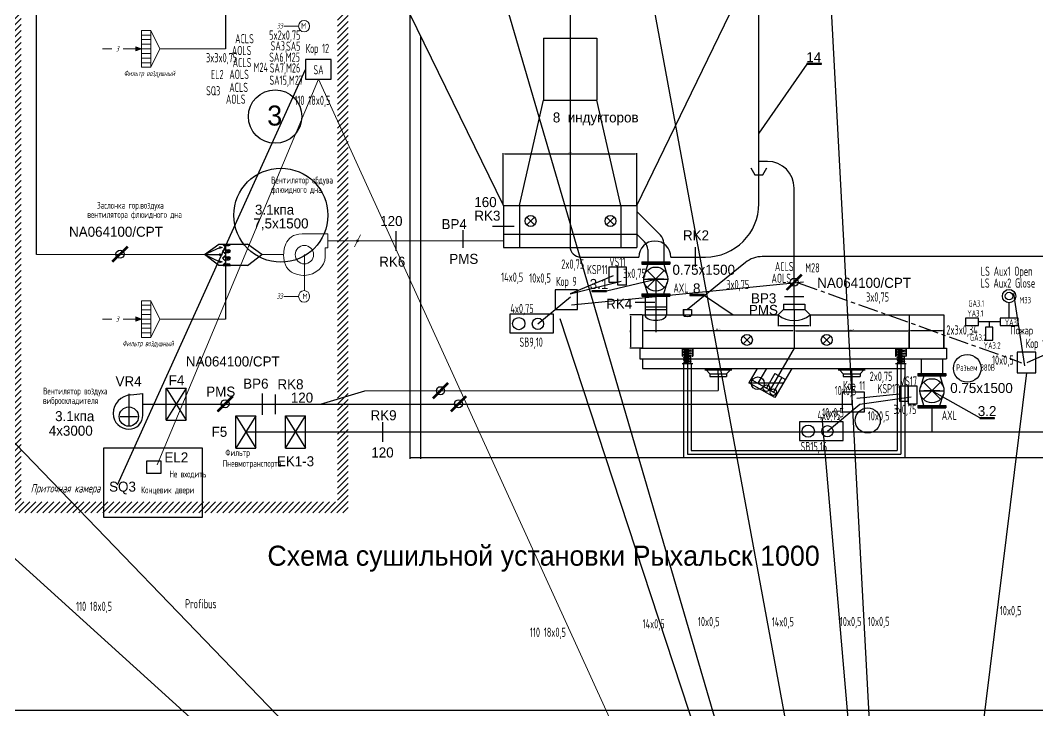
# Model space of a CAD drawing. Header units: millimetres. Extents: x 294 to 6216, y -3442 to 2720.
# Drawn here: x 1598 to 3502, y -2220 to -929 of the extents above; entities that cross this region are included whole.
import ezdxf

# ---------------------------------------------------------------- set-up
doc = ezdxf.new("R2010")
doc.units = ezdxf.units.MM
doc.header["$LTSCALE"] = 15
doc.linetypes.add('CENTERX2', pattern=[4, 2.5, -0.5, 0.5, -0.5])
doc.styles.add('0', font='gost.shx', dxfattribs={"width": 0.75, "oblique": 15})
doc.styles.add('34', font='gost.shx', dxfattribs={"width": 0.75, "oblique": 15, "height": 3.5})
doc.dimstyles.new('ISO-25', dxfattribs={"dimtxt": 2.5, "dimasz": 2.5, "dimexe": 1.25, "dimexo": 0.625, "dimtad": 1, "dimtxsty": 'Standard', "dimcen": 2.5, "dimadec": 0, "dimazin": 0, "dimtfac": 1, "dimtmove": 0, "dimatfit": 3, "dimfxl": 1, "dimarcsym": 0})

# ---------------------------------------------------------------- blocks, each defined once
blk = doc.blocks.new('*D27')
at = {"color": 0, "lineweight": -2, "transparency": 16777216}
for p, q in [((2762.4, -1480.6), (2762.4, -1510.3)), ((3046.6, -1470.6), (3046.6, -1510.3)), ((2764.9, -1509.1), (3044.1, -1509.1))]:
    blk.add_line(p, q, dxfattribs=at)
at = {"color": 0, "transparency": 16777216}
for points in [[(2764.9, -1508.7), (2764.9, -1509.5), (2762.4, -1509.1)], [(3044.1, -1508.7), (3044.1, -1509.5), (3046.6, -1509.1)]]:
    blk.add_solid(points, dxfattribs=at)
at = {"layer": 'Defpoints', "color": 0, "transparency": 16777216}
for p in [(2762.4, -1480), (3046.6, -1470), (3046.6, -1509.1)]:
    blk.add_point(p, dxfattribs=at)
at = {"color": 0, "transparency": 16777216, "insert": (2904.5, -1507), "char_height": 2.5, "attachment_point": 5}
blk.add_mtext('284,2', dxfattribs=at)
blk = doc.blocks.new('*D28')
at = {"color": 0, "lineweight": -2, "transparency": 16777216}
for p, q in [((3046.6, -1470.7), (3046.6, -1510.8)), ((3262, -1480.6), (3262, -1510.8)), ((3049.1, -1509.6), (3259.5, -1509.6))]:
    blk.add_line(p, q, dxfattribs=at)
at = {"color": 0, "transparency": 16777216}
for points in [[(3049.1, -1509.2), (3049.1, -1510), (3046.6, -1509.6)], [(3259.5, -1509.2), (3259.5, -1510), (3262, -1509.6)]]:
    blk.add_solid(points, dxfattribs=at)
at = {"layer": 'Defpoints', "color": 0, "transparency": 16777216}
for p in [(3046.6, -1470), (3262, -1480), (3262, -1509.6)]:
    blk.add_point(p, dxfattribs=at)
at = {"color": 0, "transparency": 16777216, "insert": (3154.3, -1507.5), "char_height": 2.5, "attachment_point": 5}
blk.add_mtext('215,4', dxfattribs=at)
blk = doc.blocks.new('*D29')
at = {"color": 0, "lineweight": -2, "transparency": 16777216}
for p, q in [((3262, -1541.3), (3262, -1508)), ((3264.5, -1509.3), (3324.5, -1509.3)), ((3327, -1541.3), (3327, -1508))]:
    blk.add_line(p, q, dxfattribs=at)
at = {"color": 0, "transparency": 16777216}
for points in [[(3264.5, -1508.8), (3264.5, -1509.7), (3262, -1509.3)], [(3324.5, -1508.8), (3324.5, -1509.7), (3327, -1509.3)]]:
    blk.add_solid(points, dxfattribs=at)
at = {"layer": 'Defpoints', "color": 0, "transparency": 16777216}
for p in [(3327, -1509.3), (3262, -1542), (3327, -1542)]:
    blk.add_point(p, dxfattribs=at)
at = {"color": 0, "transparency": 16777216, "insert": (3294.5, -1507.4), "char_height": 2.5, "attachment_point": 5}
blk.add_mtext('65', dxfattribs=at)
blk = doc.blocks.new('*D30')
at = {"color": 0, "lineweight": -2, "transparency": 16777216}
for p, q in [((3016.6, -1480.6), (3016.6, -1500.8)), ((3076.6, -1480.6), (3076.6, -1500.8)), ((3019.1, -1499.5), (3074.1, -1499.5))]:
    blk.add_line(p, q, dxfattribs=at)
at = {"color": 0, "transparency": 16777216}
for points in [[(3019.1, -1499.1), (3019.1, -1499.9), (3016.6, -1499.5)], [(3074.1, -1499.1), (3074.1, -1499.9), (3076.6, -1499.5)]]:
    blk.add_solid(points, dxfattribs=at)
at = {"layer": 'Defpoints', "color": 0, "transparency": 16777216}
for p in [(3016.6, -1480), (3076.6, -1480), (3076.6, -1499.5)]:
    blk.add_point(p, dxfattribs=at)
at = {"color": 0, "transparency": 16777216, "insert": (3046.6, -1497.6), "char_height": 2.5, "attachment_point": 5}
blk.add_mtext('60', dxfattribs=at)
blk = doc.blocks.new('*D31')
at = {"color": 0, "lineweight": -2, "transparency": 16777216}
for p, q in [((2761.8, -1480), (2739.1, -1480)), ((2740.4, -1482.5), (2740.4, -1539.5)), ((2761.8, -1542), (2739.1, -1542))]:
    blk.add_line(p, q, dxfattribs=at)
at = {"color": 0, "transparency": 16777216}
for points in [[(2739.9, -1482.5), (2740.8, -1482.5), (2740.4, -1480)], [(2739.9, -1539.5), (2740.8, -1539.5), (2740.4, -1542)]]:
    blk.add_solid(points, dxfattribs=at)
at = {"layer": 'Defpoints', "color": 0, "transparency": 16777216}
for p in [(2762.4, -1480), (2740.4, -1542), (2762.4, -1542)]:
    blk.add_point(p, dxfattribs=at)
at = {"color": 0, "transparency": 16777216, "insert": (2738.5, -1511), "char_height": 2.5, "attachment_point": 5, "rotation": 90}
blk.add_mtext('62', dxfattribs=at)
blk = doc.blocks.new('*D26')
at = {"color": 0, "linetype": 'Continuous', "lineweight": -2, "transparency": 16777216}
for p, q in [((2502, -1274.5), (2502, -1176.9)), ((2504.5, -1178.2), (2749.5, -1178.2)), ((2752, -1274.5), (2752, -1176.9))]:
    blk.add_line(p, q, dxfattribs=at)
at = {"color": 0, "linetype": 'Continuous', "transparency": 16777216}
for points in [[(2504.5, -1177.7), (2504.5, -1178.6), (2502, -1178.2)], [(2749.5, -1177.7), (2749.5, -1178.6), (2752, -1178.2)]]:
    blk.add_solid(points, dxfattribs=at)
at = {"layer": 'Defpoints', "color": 0, "linetype": 'Continuous', "transparency": 16777216}
for p in [(2752, -1178.2), (2502, -1275.2), (2752, -1275.2)]:
    blk.add_point(p, dxfattribs=at)
at = {"color": 0, "linetype": 'Continuous', "transparency": 16777216, "insert": (2627, -1176.3), "char_height": 2.5, "attachment_point": 5}
blk.add_mtext('250', dxfattribs=at)

msp = doc.modelspace()

# ---------------------------------------------------------------- hatches: boundary and pattern name
at = {"linetype": 'Continuous'}
h = msp.add_hatch(dxfattribs=at)
h.set_pattern_fill('LINE', color=256, scale=2.5, angle=45, style=0)
h.set_pattern_definition([(45, (-886.093, -2501.575), (-5.61266, 5.61266), [])])
h.paths.add_polyline_path([(2211.383, -484.425), (1627.714, -484.425), (1627.714, -504.425), (2191.383, -504.425), (2191.383, -544.709), (2211.383, -544.622)])
h.paths.add_polyline_path([(1599.457, -504.425), (1627.714, -504.425), (1627.714, -484.425), (1579.457, -484.425), (1579.457, -596.328), (1599.457, -596.328)])
h.paths.add_polyline_path([(1599.457, -596.328), (1579.457, -596.328), (1579.457, -1850.167), (2211.383, -1850.167), (2211.383, -656.276), (2191.383, -656.276), (2191.383, -1829.911), (1599.457, -1829.911)])
at = {"lineweight": 13}
for points in [[(1813.929, -977.903), (1813.929, -985.925), (1824.62, -981.914)], [(1970.692, -1351.843), (1970.692, -1355.854), (1976.037, -1353.848)], [(1984.638, -1346.608), (1984.638, -1350.619), (1989.983, -1348.613)], [(1970.692, -1365.176), (1970.692, -1369.187), (1976.037, -1367.182)], [(1984.638, -1358.588), (1984.638, -1362.599), (1989.983, -1360.593)], [(1970.692, -1378.51), (1970.692, -1382.521), (1976.037, -1380.515)], [(1984.638, -1371.921), (1984.638, -1375.932), (1989.983, -1373.926)], [(1984.638, -1383.909), (1984.638, -1387.92), (1989.983, -1385.914)], [(1813.929, -1483.687), (1813.929, -1491.709), (1824.62, -1487.698)]]:
    msp.add_hatch(color=256, dxfattribs=at).paths.add_polyline_path(points)

# ---------------------------------------------------------------- linework, layer by layer
at = {"color": 3}
msp.add_line((3251.961, -3441.927), (2335.709, -311.494), dxfattribs=at)
at = {"linetype": 'Continuous'}
for p, q in [((1627.714, -1367.083), (1627.714, -378.858)), ((1981.848, -844.065), (1981.848, -981.914)), ((2577.023, -962.193), (2677.023, -962.193)), ((3070.223, -1010.749), (2980.457, -1139.971)), ((2577.023, -1077.871), (2677.023, -1077.871)), ((2996.578, -1192.646), (2980.457, -1192.646)), ((3046.578, -1470.035), (3046.578, -1242.646)), ((1942.563, -1367.083), (1969.23, -1347.183)), ((1981.848, -1349.849), (1981.848, -1487.698)), ((2049.763, -1367.083), (2023.096, -1347.183)), ((1942.563, -1367.083), (1970.895, -1353.75)), ((1969.496, -1387.183), (1942.563, -1367.083)), ((1942.563, -1367.083), (1970.895, -1367.083)), ((1942.563, -1367.083), (1970.895, -1380.416)), ((2022.83, -1387.183), (2049.763, -1367.083)), ((3819.293, -1370.729), (2986.905, -1370.729)), ((2815.651, -1371.606), (2880.457, -1371.606)), ((2955.451, -1381.861), (2846.572, -1469.973)), ((2695.263, -1434.493), (2787.378, -1412.723)), ((2878.769, -1443.224), (2932.08, -1479.973)), ((2767.378, -1479.973), (2847.378, -1479.973)), ((2836.578, -1541.973), (2856.578, -1541.973)), ((3236.578, -1541.973), (3256.578, -1541.973)), ((2836.578, -1556.973), (2837.578, -1556.973)), ((2837.578, -1542.973), (2855.578, -1542.973)), ((2855.578, -1556.973), (2856.578, -1556.973)), ((3236.578, -1556.973), (3237.578, -1556.973)), ((3237.578, -1542.973), (3255.578, -1542.973)), ((3255.578, -1556.973), (3256.578, -1556.973)), ((2757.378, -1561.973), (3331.978, -1561.973)), ((2836.578, -1570.473), (2856.578, -1570.473)), ((3236.578, -1570.473), (3256.578, -1570.473)), ((3394.449, -1672.337), (3304.582, -1621.738)), ((1827.198, -1647.12), (3154.278, -1647.12)), ((3304.582, -1653.988), (3304.582, -1698.985)), ((4726.493, -1698.985), (2020.102, -1698.985)), ((5051.622, -1747.353), (2327.023, -1747.353))]:
    msp.add_line(p, q, dxfattribs=at)
for p, q in [((2626.21, -416.358), (2627.023, -948.873)), ((2980.457, -1271.606), (2980.457, -782.682)), ((2327.023, -916.358), (2327.023, -1749.448)), ((2502.023, -1275.161), (2327.023, -916.358)), ((2752.023, -1275.161), (2926.21, -916.358)), ((2627.023, -948.873), (2627.023, -1353.701)), ((2347.023, -957.364), (2347.023, -1749.448)), ((2577.023, -962.193), (2577.023, -1077.871)), ((2677.023, -962.193), (2677.023, -1077.871)), ((2532.023, -1275.161), (2577.023, -1077.871)), ((2722.023, -1275.161), (2677.023, -1077.871)), ((2627.023, -1134.784), (2627.023, -1233.046)), ((2502.023, -1275.161), (2502.023, -1353.701)), ((2502.023, -1275.161), (2752.023, -1275.161)), ((2532.023, -1275.161), (2532.023, -1353.701)), ((2722.023, -1275.161), (2722.023, -1353.701)), ((2752.023, -1275.161), (2752.023, -1353.701)), ((2752.023, -1275.161), (2752.023, -1353.701)), ((2752.023, -1286.275), (2796.52, -1330.772)), ((2502.023, -1328.701), (2752.023, -1328.701)), ((2752.023, -1328.701), (2766.52, -1343.199)), ((1797.513, -1351.173), (1769.229, -1379.457)), ((1798.397, -1352.057), (1770.113, -1380.341)), ((1969.23, -1347.183), (2023.096, -1347.183)), ((1976.163, -1347.183), (1981.163, -1352.183)), ((1977.544, -1347.183), (1990.877, -1347.183)), ((1980.21, -1349.849), (1988.21, -1349.849)), ((2802.378, -1344.914), (2802.378, -1384.973)), ((1799.281, -1352.941), (1770.996, -1381.225)), ((1976.163, -1360.516), (1981.163, -1355.516)), ((1976.163, -1360.516), (1981.163, -1365.516)), ((1976.163, -1373.849), (1981.163, -1368.849)), ((1980.21, -1357.849), (1988.21, -1357.849)), ((1980.21, -1363.183), (1988.21, -1363.183)), ((1980.21, -1371.183), (1988.21, -1371.183)), ((2502.023, -1353.701), (2752.023, -1353.701)), ((2772.378, -1357.341), (2772.378, -1384.973)), ((2022.83, -1387.183), (1969.496, -1387.183)), ((1976.163, -1373.849), (1981.163, -1378.849)), ((1976.163, -1387.183), (1981.163, -1382.183)), ((1977.544, -1387.183), (1990.877, -1387.183)), ((1980.21, -1376.516), (1988.21, -1376.516)), ((1980.21, -1384.516), (1988.21, -1384.516)), ((2647.023, -1371.606), (2755.651, -1371.606)), ((2761.128, -1380.473), (2813.628, -1380.473)), ((2761.128, -1380.473), (2813.628, -1380.473)), ((2761.128, -1380.473), (2761.128, -1384.973)), ((2761.128, -1382.723), (2813.628, -1382.723)), ((2761.128, -1384.973), (2813.628, -1384.973)), ((2772.378, -1384.973), (2765.874, -1406.104)), ((2802.378, -1384.973), (2808.882, -1406.104)), ((2813.628, -1380.473), (2813.628, -1384.973)), ((2803.288, -1428.633), (2771.468, -1396.813)), ((2771.468, -1428.633), (2803.288, -1396.813)), ((3059.836, -1403.792), (3031.552, -1432.076)), ((3060.72, -1404.676), (3032.436, -1432.96)), ((3061.604, -1405.56), (3033.32, -1433.844)), ((2764.878, -1412.723), (2809.878, -1412.723)), ((2772.378, -1440.473), (2765.874, -1419.342)), ((2802.378, -1412.723), (2772.378, -1412.723)), ((2787.378, -1412.723), (2787.378, -1512.338)), ((2802.378, -1440.473), (2808.882, -1419.342)), ((2761.128, -1440.473), (2761.128, -1444.973)), ((2761.128, -1440.473), (2813.628, -1440.473)), ((2761.128, -1442.723), (2813.628, -1442.723)), ((2761.128, -1444.973), (2813.628, -1444.973)), ((2767.378, -1444.973), (2767.378, -1479.973)), ((2767.378, -1444.973), (2807.378, -1444.973)), ((2807.378, -1444.973), (2807.378, -1479.973)), ((2813.628, -1440.473), (2813.628, -1444.973)), ((2767.378, -1464.973), (2807.378, -1464.973)), ((3026.578, -1459.973), (3026.578, -1469.973)), ((3026.578, -1459.973), (3066.578, -1459.973)), ((3066.578, -1459.973), (3066.578, -1469.973)), ((2762.378, -1479.973), (2767.378, -1479.973)), ((2762.378, -1479.973), (2762.378, -1541.973)), ((2767.378, -1469.973), (2807.378, -1469.973)), ((2838.572, -1469.973), (2854.572, -1469.973)), ((2838.572, -1469.973), (2838.572, -1479.973)), ((2839.072, -1469.973), (2839.072, -1480.928)), ((2847.378, -1479.973), (3016.578, -1479.973)), ((2854.072, -1469.973), (2854.072, -1480.928)), ((2854.572, -1469.973), (2854.572, -1479.973)), ((3016.578, -1479.973), (3026.578, -1469.973)), ((3026.578, -1469.973), (3066.578, -1469.973)), ((3046.578, -1479.973), (3046.578, -1541.973)), ((3066.578, -1469.973), (3076.578, -1479.973)), ((3076.578, -1479.973), (3326.978, -1479.973)), ((3261.978, -1479.973), (3261.978, -1541.973)), ((3326.978, -1479.973), (3326.978, -1541.973)), ((2757.378, -1541.973), (3331.978, -1541.973)), ((2757.378, -1541.973), (2757.378, -1561.973)), ((2836.578, -1541.973), (2836.578, -1556.973)), ((2846.578, -1541.973), (2846.578, -1561.973)), ((2846.578, -1541.973), (2846.578, -1570.473)), ((2856.578, -1541.973), (2856.578, -1556.973)), ((3046.578, -1541.973), (3001.112, -1620.723)), ((3236.578, -1541.973), (3236.578, -1556.973)), ((3246.578, -1541.973), (3246.578, -1570.473)), ((3256.578, -1541.973), (3256.578, -1556.973)), ((3256.578, -1541.973), (3256.578, -1556.973)), ((3256.578, -1541.973), (3256.578, -1556.973)), ((3331.978, -1541.973), (3331.978, -1561.973)), ((2837.578, -1542.973), (2837.578, -1556.973)), ((2842.875, -1542.973), (2840.374, -1543.494)), ((2840.374, -1545.452), (2852.374, -1547.952)), ((2847.675, -1546.973), (2840.374, -1548.494)), ((2840.374, -1550.452), (2852.374, -1552.952)), ((2847.675, -1551.973), (2840.374, -1553.494)), ((2840.374, -1555.452), (2852.374, -1557.952)), ((2847.675, -1556.973), (2840.374, -1558.494)), ((2840.374, -1560.452), (2852.374, -1562.952)), ((2840.578, -1544.473), (2852.578, -1546.973)), ((2840.578, -1549.473), (2852.578, -1551.973)), ((2840.578, -1554.473), (2852.578, -1556.973)), ((2840.578, -1556.973), (2840.578, -1570.473)), ((2840.578, -1559.473), (2852.578, -1561.973)), ((2840.782, -1543.494), (2852.782, -1545.994)), ((2840.782, -1548.494), (2852.782, -1550.994)), ((2840.782, -1553.494), (2852.782, -1555.994)), ((2840.782, -1558.494), (2852.782, -1560.994)), ((2847.778, -1542.973), (2843.03, -1543.962)), ((2850.127, -1547.484), (2843.03, -1548.962)), ((2850.127, -1552.484), (2843.03, -1553.962)), ((2850.127, -1557.484), (2843.03, -1558.962)), ((2852.782, -1542.952), (2845.481, -1544.473)), ((2852.782, -1547.952), (2845.481, -1549.473)), ((2852.782, -1552.952), (2845.481, -1554.473)), ((2852.782, -1557.952), (2845.481, -1559.473)), ((2852.578, -1556.973), (2852.578, -1570.473)), ((2855.578, -1542.973), (2855.578, -1556.973)), ((3237.578, -1542.973), (3237.578, -1556.973)), ((3242.875, -1543.33), (3240.374, -1543.851)), ((3240.374, -1545.809), (3252.374, -1548.309)), ((3247.675, -1547.33), (3240.374, -1548.851)), ((3240.374, -1550.809), (3252.374, -1553.309)), ((3247.675, -1552.33), (3240.374, -1553.851)), ((3240.374, -1555.809), (3252.374, -1558.309)), ((3247.675, -1557.33), (3240.374, -1558.851)), ((3240.374, -1560.809), (3252.374, -1563.309)), ((3240.578, -1544.83), (3252.578, -1547.33)), ((3240.578, -1549.83), (3252.578, -1552.33)), ((3240.578, -1554.83), (3252.578, -1557.33)), ((3240.578, -1556.973), (3240.578, -1570.473)), ((3240.578, -1559.83), (3252.578, -1562.33)), ((3240.782, -1543.851), (3252.782, -1546.351)), ((3240.782, -1548.851), (3252.782, -1551.351)), ((3240.782, -1553.851), (3252.782, -1556.351)), ((3240.782, -1558.851), (3252.782, -1561.351)), ((3247.778, -1543.33), (3243.03, -1544.319)), ((3250.127, -1547.84), (3243.03, -1549.319)), ((3250.127, -1552.84), (3243.03, -1554.319)), ((3250.127, -1557.84), (3243.03, -1559.319)), ((3252.782, -1543.309), (3245.481, -1544.83)), ((3252.782, -1548.309), (3245.481, -1549.83)), ((3252.782, -1553.309), (3245.481, -1554.83)), ((3252.782, -1558.309), (3245.481, -1559.83)), ((3252.578, -1556.973), (3252.578, -1570.473)), ((3255.578, -1542.973), (3255.578, -1556.973)), ((2762.378, -1561.973), (2762.378, -1579.973)), ((2762.378, -1579.973), (2855.378, -1579.973)), ((2839.578, -1570.473), (2839.578, -1747.353)), ((2847.675, -1561.973), (2840.374, -1563.494)), ((2840.374, -1565.452), (2852.374, -1567.952)), ((2847.675, -1566.973), (2840.374, -1568.494)), ((2840.578, -1564.473), (2852.578, -1566.973)), ((2840.578, -1569.473), (2845.378, -1570.473)), ((2840.782, -1563.494), (2852.782, -1565.994)), ((2840.782, -1568.494), (2850.281, -1570.473)), ((2850.127, -1562.484), (2843.03, -1563.962)), ((2850.127, -1567.484), (2843.03, -1568.962)), ((2852.782, -1562.952), (2845.481, -1564.473)), ((2852.782, -1567.952), (2845.481, -1569.473)), ((2846.578, -1570.473), (2846.578, -1740.353)), ((2853.578, -1570.473), (2853.578, -1733.353)), ((2855.378, -1579.973), (3252.378, -1579.973)), ((2881.707, -1582.473), (2881.707, -1579.973)), ((2904.478, -1589.973), (2904.478, -1579.973)), ((2927.249, -1582.473), (2927.249, -1579.973)), ((2977.296, -1579.973), (2961.855, -1606.718)), ((2994.617, -1579.973), (2978.595, -1607.723)), ((3041.959, -1579.973), (3010.352, -1634.718)), ((3131.507, -1582.473), (3131.507, -1579.973)), ((3131.507, -1579.973), (3177.049, -1579.973)), ((3154.278, -1589.973), (3154.278, -1579.973)), ((3177.049, -1582.473), (3177.049, -1579.973)), ((3239.578, -1570.473), (3239.578, -1733.353)), ((3247.675, -1561.973), (3240.374, -1563.494)), ((3240.374, -1565.452), (3252.374, -1567.952)), ((3247.675, -1566.973), (3240.374, -1568.494)), ((3240.578, -1564.473), (3252.578, -1566.973)), ((3240.578, -1569.473), (3245.378, -1570.473)), ((3240.782, -1563.494), (3252.782, -1565.994)), ((3240.782, -1568.494), (3250.281, -1570.473)), ((3250.127, -1562.484), (3243.03, -1563.962)), ((3250.127, -1567.484), (3243.03, -1568.962)), ((3252.782, -1562.952), (3245.481, -1564.473)), ((3252.782, -1567.952), (3245.481, -1569.473)), ((3246.578, -1570.473), (3246.578, -1740.353)), ((3253.578, -1570.473), (3253.578, -1747.353)), ((3284.582, -1561.973), (3284.582, -1589.488)), ((3324.582, -1561.973), (3324.582, -1589.488)), ((2879.207, -1582.473), (2929.749, -1582.473)), ((2879.207, -1582.902), (2879.207, -1582.473)), ((2929.749, -1582.902), (2879.207, -1582.902)), ((2881.707, -1582.902), (2881.707, -1582.473)), ((2888.778, -1589.973), (2881.707, -1582.902)), ((2888.778, -1589.973), (2888.778, -1594.973)), ((2888.778, -1589.973), (2920.178, -1589.973)), ((2888.778, -1594.973), (2920.178, -1594.973)), ((2904.478, -1589.973), (2904.478, -1594.973)), ((2904.478, -1594.973), (2904.478, -1621.046)), ((2920.178, -1589.973), (2927.249, -1582.902)), ((2920.178, -1589.973), (2920.178, -1594.973)), ((2927.249, -1582.902), (2927.249, -1582.473)), ((2929.749, -1582.902), (2929.749, -1582.473)), ((3010.638, -1589.223), (2994.617, -1616.973)), ((3023.629, -1596.723), (3007.607, -1624.473)), ((3010.638, -1589.223), (3030.124, -1600.473)), ((3129.007, -1582.473), (3179.549, -1582.473)), ((3129.007, -1582.902), (3129.007, -1582.473)), ((3179.549, -1582.902), (3129.007, -1582.902)), ((3131.507, -1582.902), (3131.507, -1582.473)), ((3138.578, -1589.973), (3131.507, -1582.902)), ((3138.578, -1589.973), (3138.578, -1594.973)), ((3138.578, -1589.973), (3169.978, -1589.973)), ((3138.578, -1594.973), (3169.978, -1594.973)), ((3154.278, -1589.973), (3154.278, -1594.973)), ((3154.278, -1594.973), (3154.278, -1647.12)), ((3169.978, -1589.973), (3177.049, -1582.902)), ((3169.978, -1589.973), (3169.978, -1594.973)), ((3177.049, -1582.902), (3177.049, -1582.473)), ((3179.549, -1582.902), (3179.549, -1582.473)), ((3278.332, -1589.488), (3330.832, -1589.488)), ((3278.332, -1589.488), (3330.832, -1589.488)), ((3278.332, -1589.488), (3278.332, -1593.988)), ((3278.332, -1591.738), (3330.832, -1591.738)), ((3278.332, -1593.988), (3330.832, -1593.988)), ((3289.582, -1593.988), (3283.078, -1615.118)), ((3319.582, -1593.988), (3326.086, -1615.118)), ((3330.832, -1589.488), (3330.832, -1593.988)), ((2397.72, -1606.615), (2369.436, -1634.899)), ((2398.604, -1607.499), (2370.32, -1635.783)), ((2399.488, -1608.383), (2371.204, -1636.667)), ((3010.352, -1634.718), (2961.855, -1606.718)), ((2961.855, -1606.718), (3026.518, -1606.718)), ((3014.102, -1628.223), (2968.203, -1601.723)), ((3320.492, -1637.647), (3288.672, -1605.828)), ((3288.672, -1637.647), (3320.492, -1605.828)), ((1994.423, -1631.21), (1966.139, -1659.494)), ((1995.307, -1632.094), (1967.023, -1660.378)), ((1996.191, -1632.978), (1967.907, -1661.262)), ((2074.955, -1628.782), (2074.955, -1665.458)), ((2431.48, -1631.21), (2403.195, -1659.494)), ((2432.364, -1632.094), (2404.079, -1660.378)), ((2433.248, -1632.978), (2404.963, -1661.262)), ((3282.082, -1621.738), (3327.082, -1621.738)), ((3289.582, -1649.488), (3283.078, -1628.357)), ((3319.582, -1621.738), (3289.582, -1621.738)), ((3319.582, -1649.488), (3326.086, -1628.357)), ((3278.332, -1649.488), (3278.332, -1653.988)), ((3278.332, -1649.488), (3330.832, -1649.488)), ((3278.332, -1651.738), (3330.832, -1651.738)), ((3278.332, -1653.988), (3330.832, -1653.988)), ((3284.582, -1653.988), (3324.582, -1653.988)), ((3330.832, -1649.488), (3330.832, -1653.988)), ((2001.352, -1668.985), (2038.852, -1668.985)), ((2038.852, -1668.985), (2001.352, -1728.985)), ((2001.352, -1668.985), (2038.852, -1728.985)), ((2001.352, -1728.985), (2001.352, -1668.985)), ((2038.852, -1728.985), (2038.852, -1668.985)), ((2094.164, -1668.985), (2131.664, -1668.985)), ((2094.164, -1728.985), (2094.164, -1668.985)), ((2131.664, -1728.985), (2131.664, -1668.985)), ((2001.352, -1728.985), (2038.852, -1728.985)), ((2094.164, -1728.985), (2131.664, -1728.985)), ((2853.578, -1733.353), (3239.578, -1733.353)), ((2846.578, -1740.353), (3246.578, -1740.353))]:
    msp.add_line(p, q)
at = {"color": 30}
msp.add_line((3251.961, -3441.927), (3094.232, -488.455), dxfattribs=at)
at = {"color": 60}
msp.add_line((2754.437, -745.226), (3251.961, -3441.927), dxfattribs=at)
at = {"lineweight": 13}
for p, q in [((1824.62, -947.405), (1841.874, -947.405)), ((1841.874, -947.405), (1859.129, -981.914)), ((1841.874, -1016.423), (1841.874, -947.405)), ((2090.89, -939.376), (2118.682, -939.376)), ((1841.874, -956.032), (1824.62, -956.032)), ((1841.874, -964.659), (1824.62, -964.659)), ((1751.697, -981.914), (1768.891, -981.914)), ((1790.111, -981.914), (1813.929, -981.914)), ((1813.929, -977.903), (1824.617, -981.913)), ((1813.929, -977.903), (1824.62, -981.914)), ((1813.929, -985.925), (1813.929, -977.903)), ((1824.62, -981.914), (1813.929, -985.925)), ((1813.929, -985.925), (1824.617, -981.916)), ((1841.874, -973.287), (1824.62, -973.287)), ((1841.874, -981.914), (1824.62, -981.914)), ((1859.129, -981.914), (1841.874, -1016.423)), ((1981.848, -981.914), (1859.129, -981.914)), ((1841.874, -990.541), (1824.62, -990.541)), ((1841.874, -999.168), (1824.62, -999.168)), ((1841.874, -1007.796), (1824.62, -1007.796)), ((1824.62, -1016.423), (1841.874, -1016.423)), ((2168.288, -1328.26), (2173.676, -1328.26)), ((2173.676, -1328.26), (2173.676, -1341.201)), ((1970.693, -1351.844), (1976.037, -1353.849)), ((1970.693, -1351.844), (1976.038, -1353.849)), ((1984.639, -1346.609), (1989.983, -1348.614)), ((1984.639, -1346.609), (1989.984, -1348.614)), ((1989.985, -1348.613), (1984.64, -1350.619)), ((2173.676, -1354.142), (2173.676, -1341.201)), ((2173.676, -1341.201), (2502.023, -1341.201)), ((1942.563, -1367.083), (1627.714, -1367.083)), ((1970.693, -1365.177), (1976.037, -1367.182)), ((1970.693, -1365.177), (1976.038, -1367.183)), ((1976.039, -1353.848), (1970.694, -1355.854)), ((1976.039, -1367.182), (1970.694, -1369.187)), ((1984.639, -1358.589), (1989.983, -1360.593)), ((1984.639, -1358.589), (1989.984, -1360.594)), ((1989.985, -1360.593), (1984.64, -1362.599)), ((2090.643, -1367.083), (2049.763, -1367.083)), ((2168.288, -1354.142), (2173.676, -1354.142)), ((1970.693, -1378.511), (1976.037, -1380.515)), ((1970.693, -1378.511), (1976.038, -1380.516)), ((1976.039, -1380.515), (1970.694, -1382.521)), ((1984.639, -1371.922), (1989.983, -1373.927)), ((1984.639, -1371.922), (1989.984, -1373.927)), ((1984.639, -1383.91), (1989.983, -1385.915)), ((1984.639, -1383.91), (1989.984, -1385.915)), ((1989.985, -1373.926), (1984.64, -1375.932)), ((1989.985, -1385.914), (1984.64, -1387.92)), ((2090.89, -1445.16), (2118.682, -1445.16)), ((1824.62, -1453.189), (1841.874, -1453.189)), ((1841.874, -1461.816), (1824.62, -1461.816)), ((1841.874, -1453.189), (1859.129, -1487.698)), ((1841.874, -1522.207), (1841.874, -1453.189)), ((1813.929, -1483.687), (1824.617, -1487.697)), ((1813.929, -1483.687), (1824.62, -1487.698)), ((1813.929, -1491.709), (1813.929, -1483.687)), ((1841.874, -1470.443), (1824.62, -1470.443)), ((1841.874, -1479.07), (1824.62, -1479.07)), ((1751.697, -1487.698), (1768.891, -1487.698)), ((1790.111, -1487.698), (1813.929, -1487.698)), ((1824.62, -1487.698), (1813.929, -1491.709)), ((1813.929, -1491.709), (1824.617, -1487.7)), ((1841.874, -1487.698), (1824.62, -1487.698)), ((1841.874, -1496.325), (1824.62, -1496.325)), ((1859.129, -1487.698), (1841.874, -1522.207)), ((1981.848, -1487.698), (1859.129, -1487.698)), ((1841.874, -1504.952), (1824.62, -1504.952)), ((1841.874, -1513.579), (1824.62, -1513.579))]:
    msp.add_line(p, q, dxfattribs=at)
at = {"color": 4}
msp.add_line((1779.325, -1797.547), (2131.589, -1020.33), dxfattribs=at)
at = {"color": 4, "lineweight": 13}
for p in [(1854.043, -1760.53), (3251.961, -3441.927)]:
    msp.add_line(p, (2155.694, -1038.702), dxfattribs=at)
at = {"color": 6}
for q in [(970.9, -1082.819), (678.158, -1113.902)]:
    msp.add_line((3251.961, -3441.927), q, dxfattribs=at)
at = {"color": 0}
for p, q in [((2545.974, -1296.902), (2560.361, -1311.289)), ((2560.361, -1296.902), (2545.974, -1311.289)), ((2695.366, -1296.902), (2709.753, -1311.289)), ((2709.753, -1296.902), (2695.366, -1311.289)), ((2950.943, -1519.537), (2965.329, -1533.924)), ((2965.329, -1519.537), (2950.943, -1533.924)), ((3100.335, -1519.537), (3114.722, -1533.924)), ((3114.722, -1519.537), (3100.335, -1533.924))]:
    msp.add_line(p, q, dxfattribs=at)
at = {"color": 1}
for p, q in [((2300.839, -1323.419), (2300.839, -1360.095)), ((2426.38, -1321.196), (2426.38, -1354.348)), ((2522.028, -1314.431), (2482.018, -1314.431)), ((2861.169, -1353.268), (2861.169, -1389.944)), ((3063.951, -1418.818), (2629.565, -1461.626)), ((3028.24, -1445.376), (3064.916, -1445.376)), ((3478.43, -1575.17), (3457.85, -1440.055)), ((2749.04, -1456.08), (2785.716, -1456.08)), ((3448.966, -1485.675), (3448.966, -1457.131)), ((3432.014, -1492.628), (3391.648, -1492.628)), ((3411.831, -1492.628), (3411.831, -1502.875)), ((1870.662, -1617.12), (1908.162, -1617.12)), ((1908.162, -1617.12), (1870.662, -1677.12)), ((1870.662, -1617.12), (1908.162, -1677.12)), ((1870.662, -1677.12), (1870.662, -1617.12)), ((1908.162, -1677.12), (1908.162, -1617.12)), ((1800.76, -1627.529), (1800.76, -1664.529)), ((1804.238, -1629.721), (1827.198, -1626.898)), ((1827.198, -1667.342), (1827.198, -1626.898)), ((2050.521, -1627.115), (2050.521, -1667.125)), ((2159.95, -1647.12), (2242.517, -1621.815)), ((2242.517, -1621.815), (2904.478, -1621.046)), ((3164.072, -1635.619), (3243.681, -1627.365)), ((3169.831, -1647.12), (3265.369, -1633.264)), ((1800.76, -1654.074), (1800.76, -1686.235)), ((3108.892, -1697.646), (3169.831, -1647.12)), ((1784.68, -1670.154), (1816.841, -1670.154)), ((2094.164, -1728.985), (2131.664, -1668.985)), ((2094.164, -1668.985), (2131.664, -1728.985)), ((3251.961, -3441.927), (3099.023, -1671.421)), ((1870.662, -1677.12), (1908.162, -1677.12)), ((2275.717, -1680.647), (2275.717, -1717.323))]:
    msp.add_line(p, q, dxfattribs=at)
at = {"color": 10}
for p, q in [((2707.638, -1406.945), (2627.462, -1440.208)), ((2627.462, -1440.208), (2722.909, -1416.76)), ((2566.72, -1496.486), (2627.659, -1445.96)), ((3251.961, -3441.927), (2608.131, -1486.946))]:
    msp.add_line(p, q, dxfattribs=at)
at = {"color": 6, "linetype": 'CENTERX2'}
msp.add_line((3054.014, -1419.797), (3472.481, -1569.221), dxfattribs=at)
at = {"color": 190}
for p, q in [((3483.086, -1568.774), (3549.517, -1538.905)), ((3481.821, -1588.233), (3251.961, -3441.927))]:
    msp.add_line(p, q, dxfattribs=at)
at = {"linetype": 'Continuous'}
msp.add_lwpolyline([(6216.337, -2220.18), (294.222, -2220.18), (294.222, -4.935), (6216.337, -4.935)], close=True, dxfattribs=at)
at = {"lineweight": 13}
for points in [[(1824.62, -1016.423), (1841.874, -1016.423), (1841.874, -947.405), (1824.62, -947.405), (1824.62, -1016.423)], [(1824.62, -1522.207), (1841.874, -1522.207), (1841.874, -1453.189), (1824.62, -1453.189), (1824.62, -1522.207)]]:
    msp.add_lwpolyline(points, close=True, dxfattribs=at)
at = {"color": 4}
for points in [[(2131.589, -1038.702), (2179.798, -1038.702), (2179.798, -1001.957), (2131.589, -1001.957)], [(1834.151, -1775.708), (1861.465, -1775.708), (1861.465, -1753.364), (1834.151, -1753.364)]]:
    msp.add_lwpolyline(points, close=True, dxfattribs=at)
at = {"linetype": 'Continuous', "lineweight": 30}
for points in [[(3070.223, -1010.749), (3097.768, -1010.749), (3097.768, -1009.22), (3070.223, -1009.22)], [(2667.717, -1436.022), (2695.263, -1436.022), (2695.263, -1434.493), (2667.717, -1434.493)], [(2851.223, -1443.224), (2878.769, -1443.224), (2878.769, -1441.694), (2851.223, -1441.694)], [(3394.449, -1673.866), (3421.995, -1673.866), (3421.995, -1672.337), (3394.449, -1672.337)]]:
    msp.add_lwpolyline(points, close=True, dxfattribs=at)
at = {"linetype": 'Continuous'}
msp.add_lwpolyline([(2965.684, -1204.787), (2973.071, -1217.581), (2987.844, -1217.581), (2995.231, -1204.787)], dxfattribs=at)
msp.add_lwpolyline([(2124.306, -1226.414), (2124.306, -1226.414), (2124.306, -1226.414), (2124.306, -1226.414)], close=True)
at = {"color": 1}
for points in [[(2715.991, -1390.448), (2699.762, -1390.448), (2699.762, -1418.302), (2715.991, -1418.302)], [(2598.964, -1469.419), (2641.074, -1469.419), (2641.074, -1432.675), (2598.964, -1432.675)], [(3367.562, -1499.581), (3391.648, -1499.581), (3391.648, -1485.675), (3367.562, -1485.675)], [(3432.014, -1499.581), (3465.917, -1499.581), (3465.917, -1485.675), (3432.014, -1485.675)], [(3404.878, -1502.875), (3404.878, -1526.961), (3418.784, -1526.961), (3418.784, -1502.875)], [(3464.266, -1588.233), (3499.375, -1588.233), (3499.375, -1549.314), (3464.266, -1549.314)], [(3259.91, -1613.438), (3243.681, -1613.438), (3243.681, -1641.292), (3259.91, -1641.292)], [(3259.91, -1646.432), (3276.699, -1646.432), (3276.699, -1613.438), (3259.91, -1613.438)], [(3136.209, -1661.385), (3178.319, -1661.385), (3178.319, -1624.641), (3136.209, -1624.641)], [(3056.573, -1714.85), (3138.275, -1714.85), (3138.275, -1679.841), (3056.573, -1679.841)]]:
    msp.add_lwpolyline(points, close=True, dxfattribs=at)
at = {"color": 10}
for points in [[(2715.991, -1423.443), (2732.78, -1423.443), (2732.78, -1390.448), (2715.991, -1390.448)], [(2514.401, -1513.69), (2596.103, -1513.69), (2596.103, -1478.681), (2514.401, -1478.681)]]:
    msp.add_lwpolyline(points, close=True, dxfattribs=at)
at = {"color": 3}
msp.add_lwpolyline([(1753.181, -1858.661), (1938.623, -1858.661), (1938.623, -1729.256), (1753.181, -1729.256)], close=True, dxfattribs=at)
at = {"linetype": 'Continuous'}
msp.add_circle((2074.742, -1108.673), 50, dxfattribs=at)
at = {"color": 1}
for centre, radius in [((2085.419, -1293.304), 87.967), ((2530.824, -1496.185), 11.421), ((3370.725, -1579.841), 25.82), ((1800.76, -1670.154), 18), ((3184.422, -1677.443), 23.4), ((3072.996, -1697.346), 11.421), ((3108.892, -1697.646), 10.606)]:
    msp.add_circle(centre, radius, dxfattribs=at)
at = {"color": 0}
for centre in [(2553.167, -1304.096), (2702.56, -1304.096), (2958.136, -1526.731), (3107.529, -1526.731)]:
    msp.add_circle(centre, 10.173, dxfattribs=at)
for centre, radius in [((1784.255, -1366.199), 7.5), ((2787.378, -1412.723), 22.5), ((3046.578, -1418.818), 7.5), ((2840.578, -1544.473), 1), ((2840.578, -1549.473), 1), ((2840.578, -1554.473), 1), ((2840.578, -1559.473), 1), ((2852.578, -1546.973), 1), ((2852.578, -1551.973), 1), ((2852.578, -1556.973), 1), ((2852.578, -1561.973), 1), ((3240.578, -1544.83), 1), ((3240.578, -1549.83), 1), ((3240.578, -1554.83), 1), ((3240.578, -1559.83), 1), ((3252.578, -1547.33), 1), ((3252.578, -1552.33), 1), ((3252.578, -1557.33), 1), ((3252.578, -1561.973), 1), ((2840.578, -1564.473), 1), ((2840.578, -1569.473), 1), ((2852.578, -1566.973), 1), ((3240.578, -1564.473), 1), ((3240.578, -1569.473), 1), ((3252.578, -1566.973), 1), ((2978.595, -1607.723), 12), ((3304.582, -1621.738), 22.5), ((2384.462, -1621.641), 7.5), ((2994.617, -1616.973), 6), ((3007.607, -1624.473), 6), ((1981.165, -1646.236), 7.5), ((2418.221, -1646.236), 7.5)]:
    msp.add_circle(centre, radius)
at = {"color": 190}
for radius in [12.463, 7.195]:
    msp.add_circle((3448.966, -1444.668), radius, dxfattribs=at)
at = {"color": 10}
msp.add_circle((2566.72, -1496.486), 10.606, dxfattribs=at)
at = {"linetype": 'Continuous'}
for centre, start, end in [((2996.578, -1242.646), 0, 90), ((2986.905, -1420.729), 90, 128.981805)]:
    msp.add_arc(centre, 50, start, end, dxfattribs=at)
for centre, radius, start, end in [((2880.457, -1271.606), 100, 270, 0), ((2782.378, -1344.914), 20, 0, 45), ((1980.21, -1347.183), 2.667, 180, 270), ((1984.514, -1351.203), 2.667, 90, 180), ((1988.21, -1347.183), 2.667, 270, 0), ((2647.023, -1351.606), 20, 180, 270), ((2785.651, -1371.606), 30, 0, 180), ((2752.378, -1357.341), 20, 0, 45), ((1980.21, -1360.516), 2.667, 90, 270), ((1980.21, -1373.849), 2.667, 90, 270), ((1984.514, -1363.183), 2.667, 90, 180), ((1988.21, -1360.516), 2.667, 270, 90), ((1988.21, -1373.849), 2.667, 270, 90), ((1980.21, -1387.183), 2.667, 90, 180), ((1984.514, -1376.516), 2.667, 90, 180), ((1984.514, -1388.504), 2.667, 90, 180), ((1988.21, -1387.183), 2.667, 0, 90), ((3046.578, -1440.885), 49.273, 232.493567, 307.506433)]:
    msp.add_arc(centre, radius, start, end)
at = {"color": 1}
for centre, radius, start, end in [((1806.385, -1664.529), 34.875, 93.529553, 180), ((1800.76, -1664.529), 29.25, 180, 270), ((1800.76, -1667.342), 26.438, 270, 0)]:
    msp.add_arc(centre, radius, start, end, dxfattribs=at)
at = {"lineweight": 13, "extrusion": (0, 0, -1)}
for centre, major_axis, ratio in [((2129.034, -939.376), (0, 10.784), 0.96), ((2229.142, -1341.201), (0, 1.725), 1), ((2129.034, -1445.16), (0, 10.784), 0.96)]:
    msp.add_ellipse(centre, major_axis=major_axis, ratio=ratio, dxfattribs=at)
at = {"lineweight": 13}
msp.add_ellipse((2129.466, -1367.083), major_axis=(0, 17.255), ratio=1, dxfattribs=at)
at = {"linetype": 'Continuous'}
msp.add_ellipse((2787.378, -1479.973), major_axis=(-20, 0), ratio=0.5, start_param=0, end_param=3.14159265, dxfattribs=at)
msp.add_ellipse((2846.572, -1479.973), major_axis=(-8, 0), ratio=0.34308827, start_param=0, end_param=3.14159265)
at = {"lineweight": 13}
for points in [[(1824.62, -956.032), (1824.62, -956.032), (1841.874, -956.032), (1841.874, -956.032)], [(1824.62, -964.659), (1824.62, -964.659), (1841.874, -964.659), (1841.874, -964.659)], [(1824.62, -973.287), (1824.62, -973.287), (1841.874, -973.287), (1841.874, -973.287)], [(1824.62, -981.914), (1824.62, -981.914), (1841.874, -981.914), (1841.874, -981.914)], [(1824.62, -990.541), (1824.62, -990.541), (1841.874, -990.541), (1841.874, -990.541)], [(1824.62, -999.168), (1824.62, -999.168), (1841.874, -999.168), (1841.874, -999.168)], [(1824.62, -1007.796), (1824.62, -1007.796), (1841.874, -1007.796), (1841.874, -1007.796)], [(2125.152, -1328.26), (2125.152, -1328.26), (2168.288, -1328.26), (2168.288, -1328.26)], [(2223.629, -1352.227), (2223.629, -1352.227), (2234.655, -1330.176), (2234.655, -1330.176)], [(2129.466, -1367.083), (2129.466, -1367.083), (2129.466, -1434.376), (2129.466, -1434.376)], [(2168.288, -1354.142), (2168.288, -1363.312), (2168.288, -1371.397), (2168.288, -1371.397)], [(1824.62, -1461.816), (1824.62, -1461.816), (1841.874, -1461.816), (1841.874, -1461.816)], [(1824.62, -1470.443), (1824.62, -1470.443), (1841.874, -1470.443), (1841.874, -1470.443)], [(1824.62, -1479.07), (1824.62, -1479.07), (1841.874, -1479.07), (1841.874, -1479.07)], [(1824.62, -1487.698), (1824.62, -1487.698), (1841.874, -1487.698), (1841.874, -1487.698)], [(1824.62, -1496.325), (1824.62, -1496.325), (1841.874, -1496.325), (1841.874, -1496.325)], [(1824.62, -1504.952), (1824.62, -1504.952), (1841.874, -1504.952), (1841.874, -1504.952)], [(1824.62, -1513.579), (1824.62, -1513.579), (1841.874, -1513.579), (1841.874, -1513.579)]]:
    msp.add_open_spline(points, degree=3, dxfattribs=at)
msp.add_open_spline([(2168.288, -1371.397), (2168.288, -1388.521), (2150.904, -1405.906), (2129.466, -1405.906), (2129.466, -1405.906), (2108.028, -1405.906), (2090.643, -1388.521), (2090.643, -1367.083), (2090.643, -1367.083), (2090.643, -1345.645), (2108.028, -1328.26), (2125.152, -1328.26)], degree=3, knots=[0, 0, 0, 0, 0.33333333, 0.33333333, 0.33333333, 0.5, 0.66666667, 0.66666667, 0.66666667, 0.83333333, 1, 1, 1, 1], dxfattribs=at)

# ---------------------------------------------------------------- texts
at = {"color": 1, "lineweight": 13, "style": '34', "width": 0.7774}
for s, p in [('5x2x0,75', (2063.62, -964.789)), ('3x3x0,75', (1945.329, -1007.149)), ('M24', (2034.482, -1025.126)), ('10x0,5', (3417.087, -1573.002)), ('10x0,5', (3122.406, -1630.077)), ('10x0,5', (3122.406, -1630.077)), ('10x0,5', (3099.023, -1671.421)), ('10x0,5', (3099.023, -1671.421)), ('10x0,5', (3184.422, -1677.443)), ('10x0,5', (3431.676, -2041.929)), ('14x0,5', (2762.815, -2066.54)), ('10x0,5', (2866.373, -2062.376)), ('14x0,5', (3004.646, -2062.933)), ('10x0,5', (3132.097, -2062.28)), ('10x0,5', (3184.606, -2062.113))]:
    msp.add_text(s, height=17.28, dxfattribs=at).set_placement(p)
at = {"lineweight": 13, "style": '34', "oblique": 15, "width": 0.777416}
for s, height, p in [('33', 10.3527, (2077.578, -944.346)), ('3', 10.404, (1776.365, -986.881)), ('Фильтр воздушный', 10.404, (1791.353, -1032.905)), ('33', 10.3527, (2077.578, -1450.13)), ('3', 10.404, (1776.365, -1492.665)), ('Фильтр воздушный', 10.404, (1788.737, -1538.458)), ('Приточная камера', 15.606, (1616.894, -1812.2))]:
    msp.add_text(s, height=height, dxfattribs=at).set_placement(p)
at = {"lineweight": 13, "style": '0', "oblique": -0.000002}
for p in [(2123.337, -944.039), (2125.898, -1450.164)]:
    msp.add_text('М', height=10.353, dxfattribs=at).set_placement(p)
at = {"color": 4, "lineweight": 13, "style": '34', "width": 0.7774}
for s, height, p in [('ACLS', 17.28, (1999.859, -971.576, -0.02)), ('SA3,', 17.28, (2066.384, -984.96)), ('SA5', 17.28, (2095.143, -985.523)), ('AOLS', 17.28, (1993.594, -993.603, -0.02)), ('SA6,M25', 17.28, (2063.72, -1006.108)), ('Кор 12', 17.28, (2131.885, -989.736)), ('ACLS', 17.28, (1995.306, -1016.195, -0.02)), ('SA7,M26', 17.28, (2064.597, -1026.279)), ('EL2', 17.28, (1954.508, -1038.614)), ('AOLS', 17.28, (1989.04, -1038.222, -0.02)), ('ACLS', 17.28, (1988.93, -1062.635, -0.02)), ('SA15,M27', 17.28, (2064.13, -1049.184)), ('SQ3', 17.28, (1945.453, -1069.053)), ('AOLS', 17.28, (1982.665, -1084.662, -0.02)), ('Не входить', 12.75, (1876.823, -1783.979)), ('Концевик двери', 12.75, (1823.938, -1813.705))]:
    msp.add_text(s, height=height, dxfattribs=at).set_placement(p)
at = {"linetype": 'Continuous', "lineweight": 30}
for s, height, p in [('14', 18.75, (3069.356, -1007)), ('3', 37.5, (2059.994, -1125.505)), ('0.75x1500', 18.75, (2818.723, -1404.746)), ('3.1', 18.75, (2663.733, -1431.309)), ('8', 18.75, (2857.134, -1439.475)), ('RK8', 18.75, (2079.111, -1619.005)), ('0.75x1500', 18.75, (3338.797, -1626.052)), ('3.2', 18.75, (3390.465, -1669.153)), ('3.1кпа', 18.75, (1662.741, -1678.68)), ('4x3000', 18.75, (1650.93, -1705.96)), ('F5', 18.75, (1955.826, -1707.984)), ('EK1-3', 18.75, (2078.032, -1763.104))]:
    msp.add_text(s, height=height, dxfattribs=at).set_placement(p)
at = {"color": 5, "lineweight": 13, "style": '34', "width": 0.7774}
for s, height, p in [('SA', 17.28, (2146.49, -1029.735)), ('110 18x0,5', 17.28, (2110.807, -1086.882)), ('2x0,75', 17.28, (2610.548, -1393.349)), ('M28', 17.28, (3067.342, -1400.344, -0.02)), ('14x0,5', 17.28, (2497.936, -1417.807)), ('3x0,75', 17.28, (2726.063, -1410.661)), ('3x0,75', 17.28, (2919.419, -1431.66)), ('3x0,75', 17.28, (3181.282, -1454.946)), ('M33', 12, (3468.403, -1458.143)), ('4x0,75', 17.28, (2515.248, -1476.542)), ('YA3.1', 12, (3370.829, -1482.928)), ('2x3x0,34', 17.28, (3331.545, -1516.612)), ('YA3', 12, (3441.003, -1499.917)), ('YA3.2', 12, (3401.5, -1543.066)), ('Разъем 380B', 12, (3349.991, -1584.416)), ('2x0,75', 17.28, (3187.896, -1603.316)), ('Кор 11', 17.28, (3137.887, -1620.536)), ('3x0,75', 17.28, (3232.589, -1665.237)), ('4x0,75', 17.28, (3090.286, -1676.511)), ('110 18x0,5', 17.28, (1702.043, -2033.832)), ('Profibus', 17.28, (1906.308, -2028.975)), ('110 18x0,5', 17.28, (2551.856, -2082.434))]:
    msp.add_text(s, height=height, dxfattribs=at).set_placement(p)
at = {"color": 5, "linetype": 'Continuous', "lineweight": 30}
msp.add_text('8  индукторов', height=18.75, dxfattribs=at).set_placement((2594.751, -1119.629))
at = {"lineweight": 13, "style": '34', "width": 0.7774}
for s, p in [('Вентилятор обдува', (2067.215, -1233.916)), ('флюидного дна', (2066.979, -1251.623)), ('    Заслонка гор.воздуха', (1716.744, -1281.092)), (' вентилятора флюидного дна', (1716.927, -1298.311)), ('Вентилятор воздуха', (1640.239, -1628.779)), ('виброохладителя', (1640.004, -1646.486)), ('Фильтр', (1981.59, -1744.065)), ('Пневмотранспорта ', (1976.587, -1764.161))]:
    msp.add_text(s, height=12.75, dxfattribs=at).set_placement(p)
at = {"color": 1, "linetype": 'Continuous', "lineweight": 30}
for s, p in [('3.1кпа', (2036.975, -1292.217)), ('160', (2447.664, -1278.07)), ('120', (2271.441, -1313.479)), ('RK3', (2447.8, -1303.483)), ('7,5x1500', (2034.087, -1317.999)), ('BP4', (2386.277, -1319.258)), ('RK2', (2838.384, -1340.27)), ('RK6', (2269.611, -1389.672)), ('PMS', (2400.864, -1384.32)), ('BP3', (2965.787, -1458.106)), ('RK4', (2694.584, -1468.359)), ('PMS', (2961.852, -1479.839)), ('VR4', (1775.954, -1613.585)), ('F4', (1875.416, -1611.523)), ('BP6', (2014.916, -1617.843)), ('PMS', (1945.764, -1632.735)), ('120', (2104.099, -1644.022)), ('RK9', (2253.351, -1676.97)), ('120', (2254.804, -1746.705))]:
    msp.add_text(s, height=18.75, dxfattribs=at).set_placement(p)
at = {"color": 3, "linetype": 'Continuous', "lineweight": 30}
for p in [(1688.865, -1333.597), (3089.726, -1429.183), (1907.637, -1576.319)]:
    msp.add_text('NA064100/CPT', height=18.75, dxfattribs=at).set_placement(p)
at = {"color": 10, "lineweight": 13, "style": '34', "width": 0.7774}
for s, p in [('KSP11', (2658.615, -1403.579)), ('VS11', (2700.459, -1389.105)), ('Кор 9', (2600.642, -1425.764)), ('AOLS', (3004.212, -1419.933, -0.02)), ('SB9,10', (2532.258, -1539.471))]:
    msp.add_text(s, height=17.28, dxfattribs=at).set_placement(p)
at = {"color": 190, "lineweight": 13, "style": '34', "width": 0.7774}
for s, height, p in [('ACLS', 17.28, (3010.478, -1397.905, -0.02)), ('LS Aux1 Open', 17.28, (3396.079, -1406.662)), ('LS Aux2 Glose', 17.28, (3395.67, -1428.864)), ('GA3.1', 12, (3372.898, -1464.321)), ('GA3.2', 12, (3376.001, -1528.412)), ('Кор 10', 17.28, (3480.206, -1541.605))]:
    msp.add_text(s, height=height, dxfattribs=at).set_placement(p)
at = {"color": 6, "lineweight": 13, "style": '34', "width": 0.7774}
for s, p in [('10x0,5', (2550.485, -1419.448)), ('AXL', (2820.52, -1438.171)), ('VS17', (3244.378, -1612.095)), ('KSP17', (3202.534, -1626.568)), ('AXL', (3323.011, -1676.482)), ('SB15,16', (3058.633, -1734.87))]:
    msp.add_text(s, height=17.28, dxfattribs=at).set_placement(p)
at = {"color": 7, "lineweight": 13, "style": '34', "width": 0.7774}
msp.add_text('Пожар', height=15, dxfattribs=at).set_placement((3451.218, -1516.294))
at = {"color": 4, "linetype": 'Continuous', "lineweight": 30}
for s, p in [('EL2', (1867.459, -1755.858)), ('SQ3', (1763.891, -1810.584))]:
    msp.add_text(s, height=18.75, dxfattribs=at).set_placement(p)
at = {"linetype": 'Continuous'}
msp.add_text('Схема сушильной установки Рыхальск 1000', height=37.5, dxfattribs=at).set_placement((2060.267, -1949.23))

# ---------------------------------------------------------------- dimensions: what is measured, and where the dimension line sits
dim = msp.add_linear_dim(base=(2752.023, -1178.152), p1=(2502.023, -1275.161), p2=(2752.023, -1275.161), dimstyle='ISO-25', dxfattribs=at)
dim.commit()
dim.dimension.update_dxf_attribs({"geometry": '*D26', "text_midpoint": (2627.023, -1176.277)})
dim = msp.add_linear_dim(base=(2740.357, -1541.973), p1=(2762.378, -1479.973), p2=(2762.378, -1541.973), angle=90, dimstyle='ISO-25')
dim.commit()
dim.dimension.update_dxf_attribs({"geometry": '*D31', "text_midpoint": (2738.482, -1510.973)})
for base, p1, p2, picture, middle in [((3046.578, -1509.09), (2762.378, -1479.973), (3046.578, -1469.973), '*D27', (2904.478, -1507.007)), ((3076.578, -1499.524), (3016.578, -1479.973), (3076.578, -1479.973), '*D30', (3046.578, -1497.649)), ((3261.978, -1509.569), (3046.578, -1470.035), (3261.978, -1479.973), '*D28', (3154.278, -1507.486)), ((3326.978, -1509.264), (3261.978, -1541.973), (3326.978, -1541.973), '*D29', (3294.478, -1507.389))]:
    dim = msp.add_linear_dim(base=base, p1=p1, p2=p2, dimstyle='ISO-25')
    dim.commit()
    dim.dimension.update_dxf_attribs({"geometry": picture, "text_midpoint": middle})

doc.saveas('drawing.dxf')
